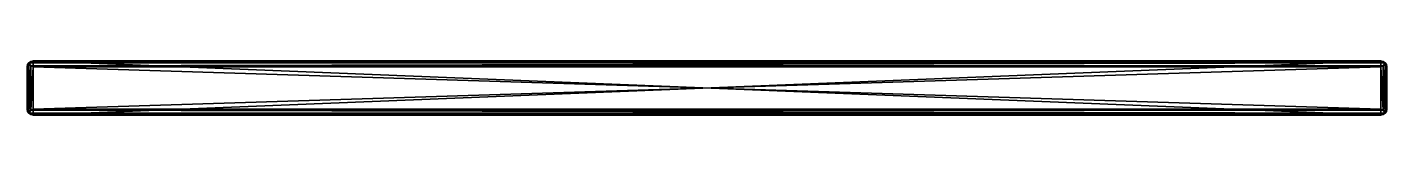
# Model space of a CAD drawing. Header units: centimetres. Extents: x -22.5 to 22.5, y -1.8 to 0.
import ezdxf

# ---------------------------------------------------------------- set-up
doc = ezdxf.new("R2010")
doc.units = ezdxf.units.CM
doc.header["$MEASUREMENT"] = 0
doc.layers.add('CAB_DOORS', color=31, linetype='Continuous')

msp = doc.modelspace()

# ---------------------------------------------------------------- meshes
at = {"layer": 'CAB_DOORS', "color": 31}
mesh = msp.add_polyface(dxfattribs=at)
corners = [(-22.3, -1.8, 0.2), (22.3, -1.8, 0.2), (-22.3, 0, 0.2), (22.3, 0, 0.2), (-22.3, -1.8, 66.1), (-22.3, 0, 66.1), (22.3, -1.8, 66.1), (22.3, 0, 66.1), (-22.377, -0.163, 66.285), (-22.377, -1.637, 66.285), (-22.3, -0.2, 66.3), (-22.3, -1.6, 66.3), (-22.441, -0.059, 66.241), (-22.441, -1.741, 66.241), (-22.485, -0.123, 66.177), (-22.485, -1.677, 66.177), (-22.5, -0.2, 66.1), (-22.5, -1.6, 66.1), (-22.377, -1.785, 66.137), (22.377, -1.785, 66.137), (22.441, -1.741, 66.241), (22.377, -1.637, 66.285), (22.3, -1.6, 66.3), (22.3, -0.2, 66.3), (22.377, -0.163, 66.285), (22.441, -0.059, 66.241), (-22.377, -0.015, 66.137), (22.377, -0.015, 66.137), (22.485, -0.123, 66.177), (22.485, -1.677, 66.177), (22.5, -0.2, 66.1), (22.5, -1.6, 66.1), (22.441, -1.741, 0.059), (22.485, -1.677, 0.123), (22.5, -1.6, 0.2), (22.5, -0.2, 0.2), (22.485, -0.123, 0.123), (22.441, -0.059, 0.059), (22.377, -0.015, 0.163), (-22.377, -0.015, 0.163), (-22.441, -0.059, 0.059), (-22.485, -0.123, 0.123), (-22.5, -0.2, 0.2), (-22.5, -1.6, 0.2), (-22.485, -1.677, 0.123), (-22.441, -1.741, 0.059), (-22.377, -1.785, 0.163), (22.377, -1.785, 0.163), (-22.377, -0.163, 0.015), (-22.3, -0.2), (-22.377, -1.637, 0.015), (-22.3, -1.6), (22.377, -1.637, 0.015), (22.3, -1.6), (22.3, -0.2), (22.377, -0.163, 0.015)]
mesh.append_faces([[corners[k] for k in face] for face in [(2, 1, 3), (5, 0, 2), (3, 6, 7), (10, 9, 11), (8, 13, 9), (13, 14, 15), (15, 16, 17), (11, 23, 10), (21, 23, 22), (20, 24, 21), (28, 20, 29), (30, 29, 31), (20, 33, 29), (29, 34, 31), (31, 35, 30), (28, 35, 36), (25, 36, 37), (25, 38, 27), (27, 3, 7), (26, 2, 39), (12, 39, 40), (12, 41, 14), (14, 42, 16), (16, 43, 17), (15, 43, 44), (13, 44, 45), (13, 46, 18), (18, 0, 4), (19, 1, 47), (20, 47, 32), (50, 49, 51), (45, 48, 50), (41, 45, 44), (42, 44, 43), (32, 46, 45), (53, 50, 51), (53, 49, 54), (37, 48, 40), (3, 39, 2), (54, 52, 53), (55, 32, 52), (32, 36, 33), (33, 35, 34), (6, 5, 4), (3, 0, 2), (6, 0, 1), (4, 2, 0), (5, 3, 2), (7, 1, 3)]], dxfattribs={"vtx0": -1, "color": 31})
mesh.append_faces([[corners[k] for k in face] for face in [(7, 4, 5), (20, 18, 19), (22, 9, 21), (25, 8, 24), (7, 26, 27), (1, 46, 47), (47, 46, 32), (32, 50, 52), (52, 50, 53), (54, 48, 55), (55, 48, 37), (37, 39, 38), (38, 39, 3)]], dxfattribs={"vtx0": -1, "vtx1": -1, "color": 31})
mesh.append_faces([[corners[k] for k in face] for face in [(18, 6, 19), (9, 20, 21), (8, 23, 24), (26, 25, 27)]], dxfattribs={"vtx0": -1, "vtx2": -1, "color": 31})
mesh.append_faces([[corners[k] for k in face] for face in [(0, 1, 2), (4, 0, 5), (6, 4, 7), (1, 6, 3), (8, 9, 10), (12, 13, 8), (12, 14, 13), (14, 16, 15), (4, 6, 18), (13, 20, 9), (22, 23, 11), (10, 23, 8), (12, 25, 26), (24, 23, 21), (25, 24, 20), (25, 20, 28), (28, 29, 30), (32, 33, 20), (33, 34, 29), (34, 35, 31), (30, 35, 28), (28, 36, 25), (37, 38, 25), (38, 3, 27), (5, 2, 26), (26, 39, 12), (40, 41, 12), (41, 42, 14), (42, 43, 16), (17, 43, 15), (15, 44, 13), (45, 46, 13), (46, 0, 18), (6, 1, 19), (19, 47, 20), (48, 49, 50), (40, 48, 45), (40, 45, 41), (41, 44, 42), (0, 46, 1), (45, 50, 32), (51, 49, 53), (49, 48, 54), (40, 39, 37), (55, 52, 54), (37, 32, 55), (37, 36, 32), (36, 35, 33), (7, 5, 6), (1, 0, 3), (4, 0, 6), (5, 2, 4), (7, 3, 5), (6, 1, 7)]], dxfattribs={"vtx1": -1, "color": 31})
mesh.append_faces([[corners[k] for k in face] for face in [(20, 13, 18), (22, 11, 9), (25, 12, 8), (7, 5, 26)]], dxfattribs={"vtx2": -1, "color": 31})

doc.saveas('drawing.dxf')
